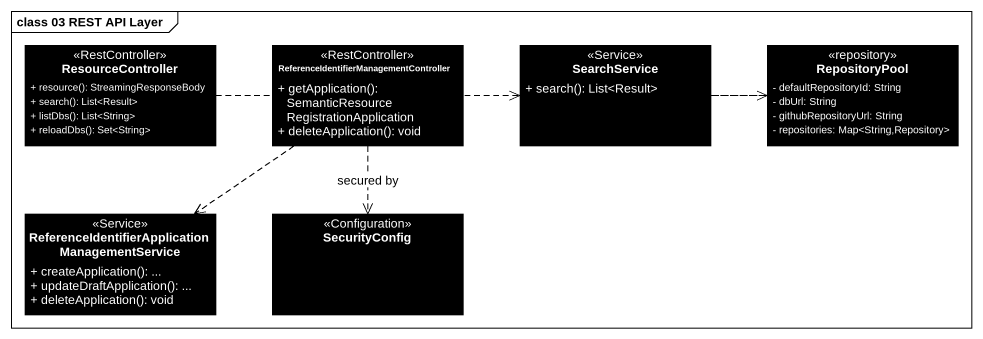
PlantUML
@startuml
mainframe class 03 REST API Layer
hide circle
hide empty members
skinparam classAttributeIconSize 0
class ResourceController <<RestController>> #000000 {
  + resource(): StreamingResponseBody
  + search(): List<Result>
  + listDbs(): List<String>
  + reloadDbs(): Set<String>
}
class "ReferenceIdentifierManagementController" as ReferenceIdentifierManagemen <<RestController>> #000000 {
  + getApplication(): SemanticResourceRegistrationApplication
  + deleteApplication(): void
}
class SearchService <<Service>> #000000 {
  + search(): List<Result>
}
class RepositoryPool <<repository>> #000000 {
  - defaultRepositoryId: String
  - dbUrl: String
  - githubRepositoryUrl: String
  - repositories: Map<String,Repository>
}
class "ReferenceIdentifierApplicationManagementService" as ReferenceIdentifierApplicati <<Service>> #000000 {
  + createApplication(): ...
  + updateDraftApplication(): ...
  + deleteApplication(): void
}
class SecurityConfig <<Configuration>> #000000
ResourceController .right.> SearchService
ResourceController .right.> RepositoryPool
ReferenceIdentifierManagemen ..> ReferenceIdentifierApplicati
ReferenceIdentifierManagemen ..> SecurityConfig : secured by
SearchService .right.> RepositoryPool
@enduml
